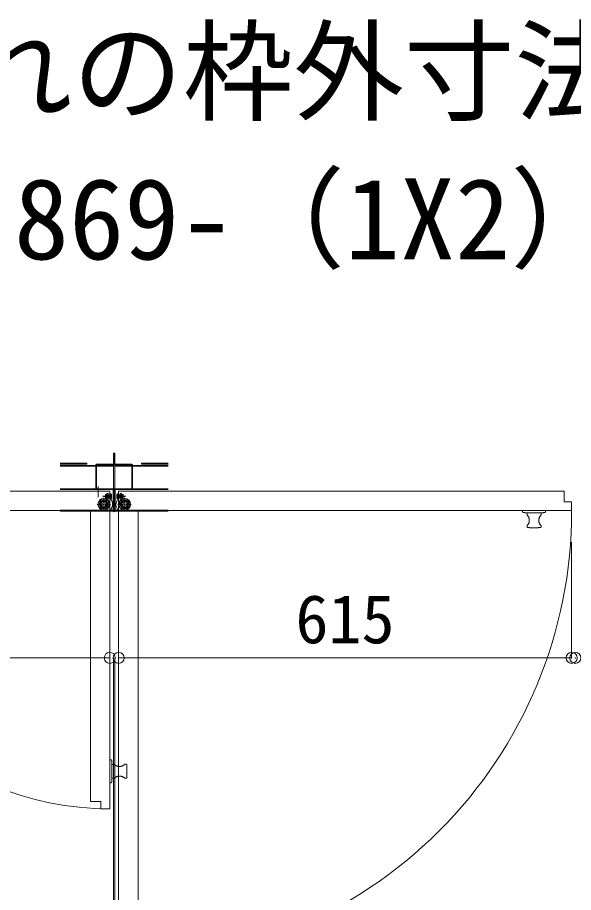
# Model space of a CAD drawing. Units: millimetres at full size, sheet at 1:30; details may follow other scales. Extents: x -6149 to 5151, y -9003 to 3076.
# Drawn here: x -2751 to -1996, y -6434 to -5246 of the extents above; entities that cross this region are included whole.
import ezdxf
from ezdxf.enums import TextEntityAlignment as Align

# ---------------------------------------------------------------- set-up
doc = ezdxf.new("R2010")
doc.units = ezdxf.units.MM
doc.header["$LTSCALE"] = 30
doc.header["$PDMODE"] = 32
doc.header["$PDSIZE"] = 15
for name, pattern in [('CHAIN1', [8, 5, -1, 1, -1]), ('DASHED3', [4, 3, -1]), ('DOUBLE_CHAIN1', [8.8, 5, -1, 0.6, -0.6, 0.6, -1])]:
    doc.linetypes.add(name, pattern=pattern)
for name, color, linetype, lineweight in [('0-0', 7, 'DOUBLE_CHAIN1', 9), ('0-3', 7, 'DOUBLE_CHAIN1', 9), ('0-7', 5, 'DASHED3', 9), ('0-8', 7, 'Continuous', 9), ('0-E', 7, 'Continuous', 9), ('8-3', 7, 'Continuous', 9)]:
    doc.layers.add(name, color=color, linetype=linetype, lineweight=lineweight)
doc.styles.add('ＭＳ ゴシック', font='')
doc.styles.get('ＭＳ ゴシック').set_extended_font_data('MS Gothic')

msp = doc.modelspace()

# ---------------------------------------------------------------- linework, layer by layer
at = {"layer": '0-0', "linetype": 'Continuous'}
msp.add_line((-2641.76, -5882.58), (-2641.76, -5897.18), dxfattribs=at)
msp.add_line((-2641.76, -5882.58), (-2641.76, -5897.18), dxfattribs=at)
at = {"layer": '0-3', "linetype": 'Continuous'}
for p, q in [((-2693.11, -5854.08), (-2644.77, -5854.08)), ((-2643.77, -5854.08), (-2620.77, -5854.08)), ((-2620.77, -5886.08), (-2620.77, -5854.08)), ((-2594.77, -5854.08), (-2546.44, -5854.08)), ((-2641.76, -5882.58), (-2641.76, -5897.18)), ((-2620.77, -5887.08), (-2693.11, -5887.08)), ((-2621.27, -5887.08), (-2621.27, -5916.08)), ((-2546.44, -5887.08), (-2618.77, -5887.08)), ((-2618.27, -5887.08), (-2618.27, -5916.08)), ((-2621.27, -5916.08), (-2693.11, -5916.08)), ((-2546.44, -5916.08), (-2618.27, -5916.08))]:
    msp.add_line(p, q, dxfattribs=at)
at = {"layer": '0-3', "color": 3, "linetype": 'Continuous'}
for p, q in [((-2644.78, -5886.08), (-2644.78, -5853.58)), ((-2643.78, -5852.58), (-2614.28, -5852.58)), ((-2643.78, -5886.08), (-2643.78, -5853.58)), ((-2643.78, -5853.58), (-2614.28, -5853.58)), ((-2595.76, -5852.58), (-2625.26, -5852.58)), ((-2595.76, -5853.58), (-2625.26, -5853.58)), ((-2595.76, -5886.08), (-2595.76, -5853.58)), ((-2594.76, -5886.08), (-2594.76, -5853.58)), ((-2625.78, -5889.28), (-3020.78, -5889.28)), ((-2620.78, -5886.08), (-2643.78, -5886.08)), ((-2620.78, -5887.08), (-2643.78, -5887.08)), ((-2631.78, -5893.68), (-2629.78, -5893.68)), ((-2631.78, -5893.68), (-2631.78, -5898.68)), ((-2629.78, -5892.18), (-2629.78, -5894.18)), ((-2627.78, -5892.18), (-2629.78, -5892.18)), ((-2629.78, -5898.08), (-2629.78, -5894.08)), ((-2629.78, -5894.18), (-2629.78, -5907.08)), ((-2629.78, -5894.51), (-2627.18, -5894.51)), ((-2619.78, -5886.08), (-2628.78, -5886.08)), ((-2627.78, -5894.18), (-2627.78, -5892.18)), ((-2627.78, -5894.18), (-2627.78, -5907.08)), ((-2626.48, -5894.3), (-2627.18, -5894.51)), ((-2625.98, -5894.3), (-2626.48, -5894.3)), ((-2625.78, -5915.58), (-2625.78, -5889.28)), ((-2625.78, -5899.58), (-2625.78, -5892.58)), ((-2623.52, -5898.55), (-2623.52, -5893.62)), ((-2623.44, -5893.98), (-2623.43, -5893.98)), ((-2620.78, -5916.08), (-2620.78, -5887.08)), ((-2620.76, -5898.58), (-2620.76, -5886.08)), ((-2619.78, -5898.58), (-2619.78, -5886.08)), ((-2619.78, -5887.02), (-2618.78, -5888.02)), ((-2619.78, -5916.08), (-2619.78, -5887.08)), ((-2619.78, -5891.51), (-2618.78, -5892.51)), ((-2619.76, -5886.08), (-2610.76, -5886.08)), ((-2619.76, -5898.58), (-2619.76, -5886.08)), ((-2619.76, -5916.08), (-2619.76, -5887.08)), ((-2618.78, -5898.58), (-2618.78, -5886.08)), ((-2618.76, -5886.08), (-2595.76, -5886.08)), ((-2618.76, -5916.08), (-2618.76, -5887.08)), ((-2618.76, -5887.08), (-2595.76, -5887.08)), ((-2616.1, -5893.98), (-2616.12, -5893.98)), ((-2616.02, -5898.54), (-2616.02, -5893.62)), ((-2613.76, -5915.58), (-2613.76, -5889.28)), ((-2613.76, -5889.28), (-2008.76, -5889.28)), ((-2613.76, -5899.58), (-2613.76, -5892.58)), ((-2613.56, -5894.3), (-2613.06, -5894.3)), ((-2613.06, -5894.3), (-2612.36, -5894.51)), ((-2609.76, -5894.51), (-2612.36, -5894.51)), ((-2611.76, -5894.18), (-2611.76, -5892.18)), ((-2611.76, -5892.18), (-2609.76, -5892.18)), ((-2611.76, -5894.18), (-2611.76, -5907.08)), ((-2609.76, -5892.18), (-2609.76, -5894.18)), ((-2607.76, -5893.68), (-2609.76, -5893.68)), ((-2609.76, -5898.08), (-2609.76, -5894.08)), ((-2609.76, -5894.18), (-2609.76, -5907.08)), ((-2607.76, -5893.68), (-2607.76, -5898.68)), ((-2008.76, -5903.58), (-2008.76, -5889.28)), ((-2629.78, -5898.68), (-2631.78, -5898.68)), ((-2631.26, -5903.93), (-2629.98, -5902.39)), ((-2629.78, -5897.65), (-2627.18, -5897.65)), ((-2629.78, -5898.08), (-2627.18, -5898.08)), ((-2626.48, -5897.87), (-2627.18, -5897.65)), ((-2627.18, -5898.08), (-2626.48, -5897.87)), ((-2625.78, -5899.58), (-2624.66, -5899.49)), ((-2623.44, -5895.62), (-2623.27, -5895.62)), ((-2623.27, -5896.55), (-2623.44, -5896.55)), ((-2623.43, -5898.18), (-2623.44, -5898.18)), ((-2620.77, -5899.58), (-2620.77, -5912.08)), ((-2619.78, -5896), (-2618.78, -5897)), ((-2618.78, -5899.58), (-2619.78, -5899.58)), ((-2618.77, -5899.58), (-2618.77, -5912.08)), ((-2616.1, -5895.62), (-2616.28, -5895.62)), ((-2616.28, -5896.55), (-2616.1, -5896.55)), ((-2616.12, -5898.18), (-2616.1, -5898.18)), ((-2613.76, -5899.58), (-2614.88, -5899.48)), ((-2613.06, -5897.87), (-2612.36, -5897.65)), ((-2612.36, -5898.08), (-2613.06, -5897.87)), ((-2609.76, -5897.65), (-2612.36, -5897.65)), ((-2609.76, -5898.08), (-2612.36, -5898.08)), ((-2609.76, -5898.68), (-2607.76, -5898.68)), ((-2608.29, -5903.93), (-2609.56, -5902.39)), ((-1998.76, -5903.58), (-2008.76, -5903.58)), ((-1998.76, -5915.58), (-1998.76, -5903.58)), ((-2625.78, -5915.58), (-3030.78, -5915.58)), ((-2625.78, -5915.58), (-2652.08, -5915.58)), ((-2652.08, -5915.58), (-2652.08, -6310.58)), ((-2625.93, -5915.58), (-2625.63, -5915.58)), ((-2625.78, -5915.43), (-2625.78, -5915.74)), ((-2625.78, -5915.58), (-2625.78, -6320.58)), ((-2620.78, -5907.39), (-2619.78, -5908.39)), ((-2620.77, -5910.08), (-2619.77, -5910.08)), ((-2620.77, -5910.08), (-2620.77, -5916.08)), ((-2619.77, -5916.08), (-2619.78, -5916.08)), ((-2619.77, -5917.08), (-2619.78, -5917.08)), ((-2619.77, -5910.08), (-2619.77, -5916.08)), ((-2619.77, -5910.08), (-2619.77, -5916.08)), ((-2618.77, -5910.08), (-2619.77, -5910.08)), ((-2619.77, -5916.08), (-2619.76, -5916.08)), ((-2619.77, -5917.08), (-2619.76, -5917.08)), ((-2618.76, -5907.38), (-2619.76, -5908.38)), ((-2618.77, -5910.08), (-2618.77, -5916.08)), ((-2613.61, -5915.58), (-2613.92, -5915.58)), ((-2613.76, -5915.43), (-2613.76, -5915.74)), ((-2613.76, -5915.58), (-2587.46, -5915.58)), ((-2613.76, -5915.58), (-1998.76, -5915.58)), ((-2613.76, -5915.58), (-2613.76, -6530.58)), ((-2587.46, -5915.58), (-2587.46, -6520.58)), ((-2637.78, -6310.58), (-2652.08, -6310.58)), ((-2637.78, -6320.58), (-2637.78, -6310.58)), ((-2625.78, -6320.58), (-2637.78, -6320.58))]:
    msp.add_line(p, q, dxfattribs=at)
at = {"layer": '0-3', "color": 3, "linetype": 'DASHED3'}
for p, q in [((-2631.78, -5894.18), (-2627.78, -5894.18)), ((-2631.78, -5894.53), (-2627.78, -5894.53)), ((-2624.48, -5893.98), (-2623.44, -5893.98)), ((-2624.48, -5898.18), (-2624.48, -5893.98)), ((-2615.06, -5893.98), (-2616.1, -5893.98)), ((-2615.06, -5898.18), (-2615.06, -5893.98)), ((-2607.76, -5894.18), (-2611.76, -5894.18)), ((-2607.76, -5894.53), (-2611.76, -5894.53)), ((-2627.78, -5897.83), (-2631.78, -5897.83)), ((-2627.78, -5898.18), (-2631.78, -5898.18)), ((-2624.48, -5894.92), (-2623.27, -5894.92)), ((-2624.48, -5895.62), (-2623.44, -5895.62)), ((-2624.48, -5896.55), (-2623.44, -5896.55)), ((-2624.48, -5897.25), (-2623.27, -5897.25)), ((-2624.48, -5898.18), (-2623.44, -5898.18)), ((-2615.06, -5894.92), (-2616.28, -5894.92)), ((-2615.06, -5897.25), (-2616.28, -5897.25)), ((-2615.06, -5895.62), (-2616.1, -5895.62)), ((-2615.06, -5896.55), (-2616.1, -5896.55)), ((-2615.06, -5898.18), (-2616.1, -5898.18)), ((-2611.76, -5897.83), (-2607.76, -5897.83)), ((-2611.76, -5898.18), (-2607.76, -5898.18))]:
    msp.add_line(p, q, dxfattribs=at)
at = {"layer": '0-3', "color": 3, "linetype": 'CHAIN1'}
for p, q in [((-2635.75, -5896.08), (-2624.73, -5896.08)), ((-2633.88, -5905.08), (-2633.88, -5898.08)), ((-2633.88, -5905.08), (-2633.88, -5899.98)), ((-2633.88, -5907.08), (-2633.88, -5906.08)), ((-2633.88, -5907.08), (-2633.88, -5906.08)), ((-2633.78, -5896.18), (-2625.78, -5896.18)), ((-2622.85, -5896.08), (-2630.11, -5896.08)), ((-2616.69, -5896.08), (-2609.43, -5896.08)), ((-2603.79, -5896.08), (-2614.81, -5896.08)), ((-2605.76, -5896.18), (-2613.76, -5896.18)), ((-2605.66, -5905.08), (-2605.66, -5898.08)), ((-2605.66, -5905.08), (-2605.66, -5899.98)), ((-2605.66, -5907.08), (-2605.66, -5906.08)), ((-2605.66, -5907.08), (-2605.66, -5906.08)), ((-2635.88, -5907.08), (-2642.88, -5907.08)), ((-2635.88, -5907.08), (-2640.98, -5907.08)), ((-2633.88, -5907.08), (-2634.88, -5907.08)), ((-2633.88, -5907.08), (-2634.88, -5907.08)), ((-2633.88, -5907.08), (-2633.88, -5908.08)), ((-2633.88, -5907.08), (-2632.88, -5907.08)), ((-2633.88, -5907.08), (-2633.88, -5908.08)), ((-2633.88, -5907.08), (-2632.88, -5907.08)), ((-2633.88, -5909.08), (-2633.88, -5914.18)), ((-2633.88, -5909.08), (-2633.88, -5916.08)), ((-2631.88, -5907.08), (-2626.78, -5907.08)), ((-2631.88, -5907.08), (-2624.88, -5907.08)), ((-2607.66, -5907.08), (-2614.66, -5907.08)), ((-2607.66, -5907.08), (-2612.76, -5907.08)), ((-2605.66, -5907.08), (-2606.66, -5907.08)), ((-2605.66, -5907.08), (-2606.66, -5907.08)), ((-2605.66, -5907.08), (-2605.66, -5908.08)), ((-2605.66, -5907.08), (-2604.66, -5907.08)), ((-2605.66, -5907.08), (-2604.66, -5907.08)), ((-2605.66, -5907.08), (-2605.66, -5908.08)), ((-2605.66, -5909.08), (-2605.66, -5914.18)), ((-2605.66, -5909.08), (-2605.66, -5916.08)), ((-2603.66, -5907.08), (-2598.56, -5907.08)), ((-2603.66, -5907.08), (-2596.66, -5907.08))]:
    msp.add_line(p, q, dxfattribs=at)
at = {"layer": '0-3', "color": 4}
for p, q in [((-2034.26, -5915.58), (-2065.26, -5915.58)), ((-2065.26, -5917.15), (-2065.26, -5915.58)), ((-2034.26, -5917.15), (-2034.26, -5915.58)), ((-2040.21, -5918.58), (-2059.31, -5918.58)), ((-2059.16, -5921.4), (-2059.16, -5918.58)), ((-2040.36, -5921.4), (-2040.36, -5918.58)), ((-2059.31, -5936.09), (-2059.31, -5938.08)), ((-2040.36, -5936.09), (-2040.36, -5938.08)), ((-2625.78, -6285.08), (-2625.78, -6254.08)), ((-2624.21, -6254.08), (-2625.78, -6254.08)), ((-2622.78, -6279.14), (-2622.78, -6260.04)), ((-2619.96, -6260.18), (-2622.78, -6260.18)), ((-2605.27, -6260.04), (-2603.28, -6260.04)), ((-2624.21, -6285.08), (-2625.78, -6285.08)), ((-2619.96, -6278.98), (-2622.78, -6278.98)), ((-2605.27, -6278.98), (-2603.28, -6278.98))]:
    msp.add_line(p, q, dxfattribs=at)
at = {"layer": '0-3', "linetype": 'Continuous'}
msp.add_lwpolyline([(-2618.77, -5886.08), (-2618.77, -5854.08), (-2595.77, -5854.08)], dxfattribs=at)
at = {"layer": '0-3', "color": 3, "linetype": 'Continuous'}
for points in [[(-2627.18, -5898.08), (-2627.18, -5894.08), (-2629.78, -5894.08)], [(-2626.48, -5897.87), (-2626.48, -5894.3), (-2627.18, -5894.08)], [(-2626.48, -5897.87), (-2625.98, -5897.87), (-2625.98, -5894.3)], [(-2624.66, -5899.49), (-2624.66, -5892.68), (-2625.78, -5892.58)], [(-2614.88, -5899.48), (-2614.88, -5892.68), (-2613.76, -5892.58)], [(-2613.06, -5897.87), (-2613.56, -5897.87), (-2613.56, -5894.3)], [(-2613.06, -5897.87), (-2613.06, -5894.3), (-2612.36, -5894.08)], [(-2612.36, -5898.08), (-2612.36, -5894.08), (-2609.76, -5894.08)], [(-2623.27, -5894.92), (-2623.25, -5895.03), (-2623.24, -5895.15), (-2623.23, -5895.25), (-2623.23, -5895.35), (-2623.23, -5895.44), (-2623.23, -5895.51), (-2623.24, -5895.56), (-2623.25, -5895.6), (-2623.26, -5895.61), (-2623.27, -5895.62)], [(-2623.27, -5896.55), (-2623.25, -5896.56), (-2623.24, -5896.59), (-2623.23, -5896.64), (-2623.23, -5896.7), (-2623.23, -5896.78), (-2623.23, -5896.87), (-2623.24, -5896.98), (-2623.25, -5897.09), (-2623.26, -5897.17), (-2623.27, -5897.25)], [(-2616.28, -5894.92), (-2616.29, -5895.03), (-2616.3, -5895.14), (-2616.31, -5895.25), (-2616.31, -5895.35), (-2616.31, -5895.43), (-2616.31, -5895.51), (-2616.3, -5895.56), (-2616.3, -5895.6), (-2616.29, -5895.61), (-2616.28, -5895.62)], [(-2616.28, -5896.55), (-2616.29, -5896.56), (-2616.3, -5896.59), (-2616.31, -5896.64), (-2616.31, -5896.7), (-2616.31, -5896.78), (-2616.31, -5896.87), (-2616.3, -5896.97), (-2616.3, -5897.08), (-2616.29, -5897.17), (-2616.28, -5897.25)]]:
    msp.add_lwpolyline(points, dxfattribs=at)
for centre, radius in [((-2633.88, -5907.08), 8), ((-2633.88, -5907.08), 7.7), ((-2633.88, -5907.08), 5), ((-2633.88, -5907.08), 4), ((-2633.88, -5907.08), 2.5), ((-2605.66, -5907.08), 8), ((-2605.66, -5907.08), 7.7), ((-2605.66, -5907.08), 5), ((-2605.66, -5907.08), 4), ((-2605.66, -5907.08), 2.5)]:
    msp.add_circle(centre, radius, dxfattribs=at)
for centre, radius, start, end in [((-2643.78, -5853.58), 1, 90, 180), ((-2595.76, -5853.58), 1, 0, 90), ((-2643.78, -5886.08), 1, 180, 270), ((-2625.98, -5894.1), 0.2, 270, 0), ((-2624.77, -5893.98), 1.3, 15.88085, 85), ((-2632.18, -5896.08), 9, 13.4934, 15.88085), ((-2632.18, -5896.08), 8.99, 7.45828, 13.51192), ((-2620.78, -5887.08), 1, 0, 90), ((-2618.76, -5887.08), 1, 90, 180), ((-2607.36, -5896.08), 8.99, 166.48808, 172.54172), ((-2607.36, -5896.08), 9, 164.11915, 166.5066), ((-2614.77, -5893.98), 1.3, 95, 164.11915), ((-2613.56, -5894.1), 0.2, 180, 270), ((-2595.76, -5886.08), 1, 270, 0), ((-2633.88, -5907.08), 6.1, 50.25706, 0), ((-2633.88, -5907.08), 4.1, 50.25706, 0), ((-2625.98, -5898.07), 0.2, 360, 90), ((-2633.88, -5907.08), 11.74, 313.61972, 40.18434), ((-2624.77, -5898.19), 1.3, 275, 344.11915), ((-2632.18, -5896.08), 9, 344.11915, 346.5066), ((-2632.18, -5896.08), 8.75, 356.94332, 3.05668), ((-2632.18, -5896.08), 8.99, 346.48808, 352.54172), ((-2618.78, -5898.58), 1, 180, 270), ((-2605.66, -5907.08), 11.74, 139.81566, 226.38028), ((-2607.36, -5896.08), 8.99, 187.45828, 193.51192), ((-2607.36, -5896.08), 8.75, 176.94332, 183.05668), ((-2607.36, -5896.08), 9, 193.4934, 195.88085), ((-2614.77, -5898.19), 1.3, 195.88085, 265), ((-2613.56, -5898.07), 0.2, 90, 180), ((-2605.66, -5907.08), 6.1, 180, 129.74294), ((-2605.66, -5907.08), 4.1, 180, 129.74294), ((-2625.78, -5915.58), 405, 180, 270), ((-2626.38, -5914.98), 0.6, 270, 0), ((-2619.78, -5916.08), 1, 180, 270), ((-2619.77, -5916.08), 1, 180, 270), ((-2619.77, -5916.08), 1, 270, 0), ((-2619.76, -5916.08), 1, 270, 0), ((-2613.16, -5914.98), 0.6, 180, 270), ((-2612.96, -5916.38), 614.2, 269.92537, 0)]:
    msp.add_arc(centre, radius, start, end, dxfattribs=at)
at = {"layer": '0-3', "color": 4}
for centre, radius, start, end in [((-2064.26, -5917.15), 1, 180, 264.01083), ((-2049.76, -5778.91), 140, 264.01083, 266.08857), ((-2049.76, -5778.91), 140, 273.91143, 275.98641), ((-2035.26, -5917.15), 1, 275.98641, 0), ((-2058.66, -5921.4), 0.5, 180, 223.08896), ((-2066.52, -5928.75), 10.25, 316.91104, 43.08896), ((-2033.01, -5928.75), 10.25, 136.91104, 223.08896), ((-2040.86, -5921.4), 0.5, 316.91104, 0), ((-2058.81, -5936.09), 0.5, 136.91104, 180), ((-2058.81, -5938.08), 0.5, 180, 266.80127), ((-2049.91, -5778.83), 160, 266.80127, 270.02626), ((-2049.76, -5778.83), 160, 269.97374, 273.19873), ((-2040.86, -5938.08), 0.5, 273.19873, 0), ((-2040.86, -5936.09), 0.5, 0, 43.08896), ((-2624.21, -6255.08), 1, 5.98917, 90), ((-2762.45, -6269.59), 140, 3.91143, 5.98917), ((-2619.96, -6260.68), 0.5, 46.91104, 90), ((-2612.61, -6252.83), 10.25, 226.91104, 313.08896), ((-2605.27, -6260.54), 0.5, 90, 133.08896), ((-2603.28, -6260.54), 0.5, 3.19873, 90), ((-2762.53, -6269.44), 160, 359.97374, 3.19873), ((-2762.53, -6269.58), 160, 356.80127, 0.02626), ((-2624.21, -6284.08), 1, 270, 354.01359), ((-2762.45, -6269.59), 140, 354.01359, 356.08857), ((-2619.96, -6278.48), 0.5, 270, 313.08896), ((-2612.61, -6286.34), 10.25, 46.91104, 133.08896), ((-2605.27, -6278.48), 0.5, 226.91104, 270), ((-2603.28, -6278.48), 0.5, 270, 356.80127)]:
    msp.add_arc(centre, radius, start, end, dxfattribs=at)
at = {"layer": '0-7'}
for p, q in [((-2644.77, -5855.08), (-2693.11, -5855.08)), ((-2620.77, -5855.08), (-2643.77, -5855.08)), ((-2595.77, -5855.08), (-2618.77, -5855.08)), ((-2546.44, -5855.08), (-2594.77, -5855.08)), ((-2693.11, -5886.08), (-2644.77, -5886.08)), ((-2643.77, -5886.08), (-2620.77, -5886.08)), ((-2618.77, -5886.08), (-2595.77, -5886.08)), ((-2594.77, -5886.08), (-2546.44, -5886.08)), ((-2693.11, -5915.08), (-2621.27, -5915.08)), ((-2618.27, -5915.08), (-2546.44, -5915.08))]:
    msp.add_line(p, q, dxfattribs=at)
at = {"layer": '0-8'}
for p, q in [((-1998.76, -6115.58), (-1998.76, -5958.3)), ((-2625.78, -6115.58), (-2625.78, -6015.58)), ((-2613.76, -6115.58), (-2613.76, -6015.58)), ((-2620.77, -6730.58), (-2620.77, -6115.58)), ((-2618.77, -6730.58), (-2618.77, -6115.58))]:
    msp.add_line(p, q, dxfattribs=at)
for p in [(-2625.78, -6115.58), (-2613.76, -6115.58), (-1998.76, -6115.58), (-1993.76, -6115.58)]:
    msp.add_point(p, dxfattribs=at)
at = {"layer": '0-E'}
for p, q in [((-2620.77, -5840.58), (-2620.77, -5852.58)), ((-2619.77, -5852.58), (-2619.77, -5840.58)), ((-2618.77, -5840.58), (-2618.77, -5852.58)), ((-2656.87, -5850.98), (-2693.11, -5850.98)), ((-2656.87, -5852.58), (-2693.11, -5852.58)), ((-2656.87, -5852.58), (-2656.87, -5850.98)), ((-2644.77, -5886.08), (-2644.77, -5853.58)), ((-2640.77, -5852.58), (-2643.77, -5852.58)), ((-2643.77, -5853.58), (-2640.77, -5853.58)), ((-2643.77, -5853.58), (-2643.77, -5886.08)), ((-2620.77, -5852.58), (-2640.77, -5852.58)), ((-2640.77, -5853.58), (-2620.77, -5853.58)), ((-2618.77, -5852.58), (-2598.77, -5852.58)), ((-2598.77, -5853.58), (-2618.77, -5853.58)), ((-2595.77, -5852.58), (-2598.77, -5852.58)), ((-2594.77, -5886.08), (-2594.77, -5853.58)), ((-2582.67, -5850.98), (-2546.44, -5850.98)), ((-2582.67, -5852.58), (-2582.67, -5850.98)), ((-2582.67, -5852.58), (-2546.44, -5852.58)), ((-2643.77, -5886.08), (-2620.77, -5886.08)), ((-2620.77, -5887.08), (-2643.77, -5887.08)), ((-2620.77, -5888.08), (-2620.77, -5887.08)), ((-2620.77, -5888.08), (-2620.77, -5891.08)), ((-2620.77, -5891.08), (-2620.77, -5906.08)), ((-2619.77, -5887.08), (-2619.77, -5888.08)), ((-2619.77, -5888.08), (-2619.77, -5891.08)), ((-2619.77, -5891.08), (-2619.77, -5916.08)), ((-2619.77, -5891.08), (-2619.77, -5906.08)), ((-2618.77, -5887.08), (-2595.77, -5887.08)), ((-2618.77, -5888.08), (-2618.77, -5887.08)), ((-2618.77, -5891.08), (-2618.77, -5888.08)), ((-2618.77, -5891.08), (-2618.77, -5916.08)), ((-2620.77, -5906.08), (-2620.77, -5909.08)), ((-2620.77, -5909.08), (-2619.77, -5909.08)), ((-2620.77, -5916.08), (-2620.77, -5913.08))]:
    msp.add_line(p, q, dxfattribs=at)
for points in [[(-2619.77, -5837.58), (-2620.77, -5837.58), (-2620.77, -5840.58)], [(-2618.77, -5840.58), (-2618.77, -5837.58), (-2619.77, -5837.58), (-2619.77, -5840.58)], [(-2598.77, -5853.58), (-2595.77, -5853.58), (-2595.77, -5886.08), (-2618.77, -5886.08)], [(-2619.77, -5910.08), (-2620.77, -5910.08), (-2620.77, -5913.08)]]:
    msp.add_lwpolyline(points, dxfattribs=at)
for centre, start, end in [((-2643.77, -5853.58), 90, 180), ((-2620.77, -5852.58), 270, 0), ((-2618.77, -5852.58), 180, 270), ((-2595.77, -5853.58), 0, 90), ((-2643.77, -5886.08), 180, 270), ((-2620.77, -5887.08), 0, 90), ((-2618.77, -5887.08), 90, 180), ((-2595.77, -5886.08), 270, 0), ((-2619.77, -5916.08), 180, 270), ((-2619.77, -5916.08), 270, 0)]:
    msp.add_arc(centre, 1, start, end, dxfattribs=at)
at = {"layer": '8-3'}
for p, q in [((-3030.78, -6115.58), (-2625.78, -6115.58)), ((-2613.76, -6115.58), (-1998.76, -6115.58))]:
    msp.add_line(p, q, dxfattribs=at)

# ---------------------------------------------------------------- texts
at = {"layer": '0-8', "style": 'ＭＳ ゴシック'}
for s, height, p in [('連窓の場合の枠外寸法は、それぞれの枠外寸法の合計-（方立本数X2ｍｍ）', 110, (-5077.16, -5407.24)), ('FOREX\u3000R1420+方立+R1820＝1439+1869-（1X2）＝3306', 110, (-5077.16, -5607.24)), ('615', 65.98, (-2373.76, -6115.58))]:
    msp.add_text(s, height=height, dxfattribs=at).set_placement(p, align=Align.BOTTOM_LEFT)

doc.saveas('drawing.dxf')
